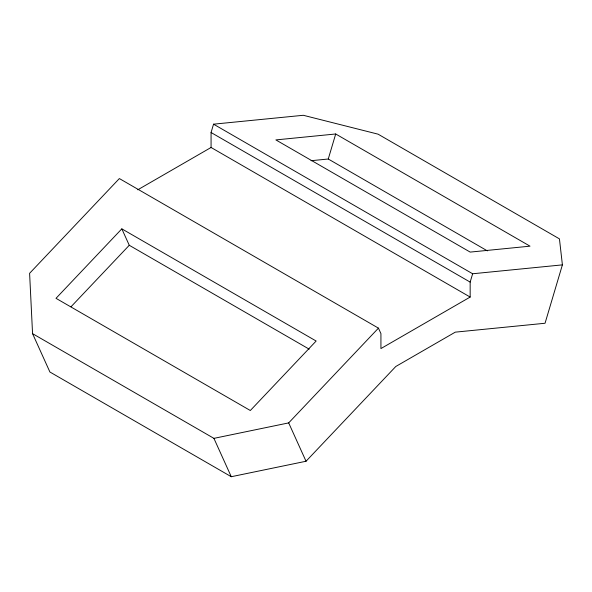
<?xml version="1.0" encoding="UTF-8"?>
<svg xmlns="http://www.w3.org/2000/svg" width="592" height="592" viewBox="0 0 592 592"><rect width="100%" height="100%" fill="white"/><g stroke="black" fill="none" stroke-linecap="round" stroke-linejoin="round"><path stroke-width="0.89" d="M470.159 297.058L211.07 147.475L211.07 132.519L213.549 124.179L303.311 115.285L378.081 134.169L559.44 238.872L562.4 264.868L545.047 323.254L455.285 332.149L395.796 366.492L306.034 461.249L231.272 476.715L49.906 372.005L32.56 333.651L29.6 273.312L119.362 178.555L378.451 328.138L380.93 333.622L380.93 348.577L470.159 297.058L470.159 282.103L472.638 273.763L562.4 264.868M311.037 160.713L328.264 159.011L335.701 133.984L530.018 246.168L470.174 252.096L275.857 139.912L335.701 133.984M121.826 228.845L56.003 298.331L250.32 410.515L316.143 341.029L121.826 228.845L129.263 245.28L309.187 349.154M71.033 306.745L129.263 245.28M32.56 333.651L213.919 438.361L288.689 422.895L378.451 328.138M137.773 189.795L211.07 147.475M328.264 159.011L487.394 250.882M213.549 124.179L472.638 273.763M211.07 132.519L470.159 282.103M288.689 422.895L306.034 461.249M213.919 438.361L231.272 476.715"/></g></svg>
